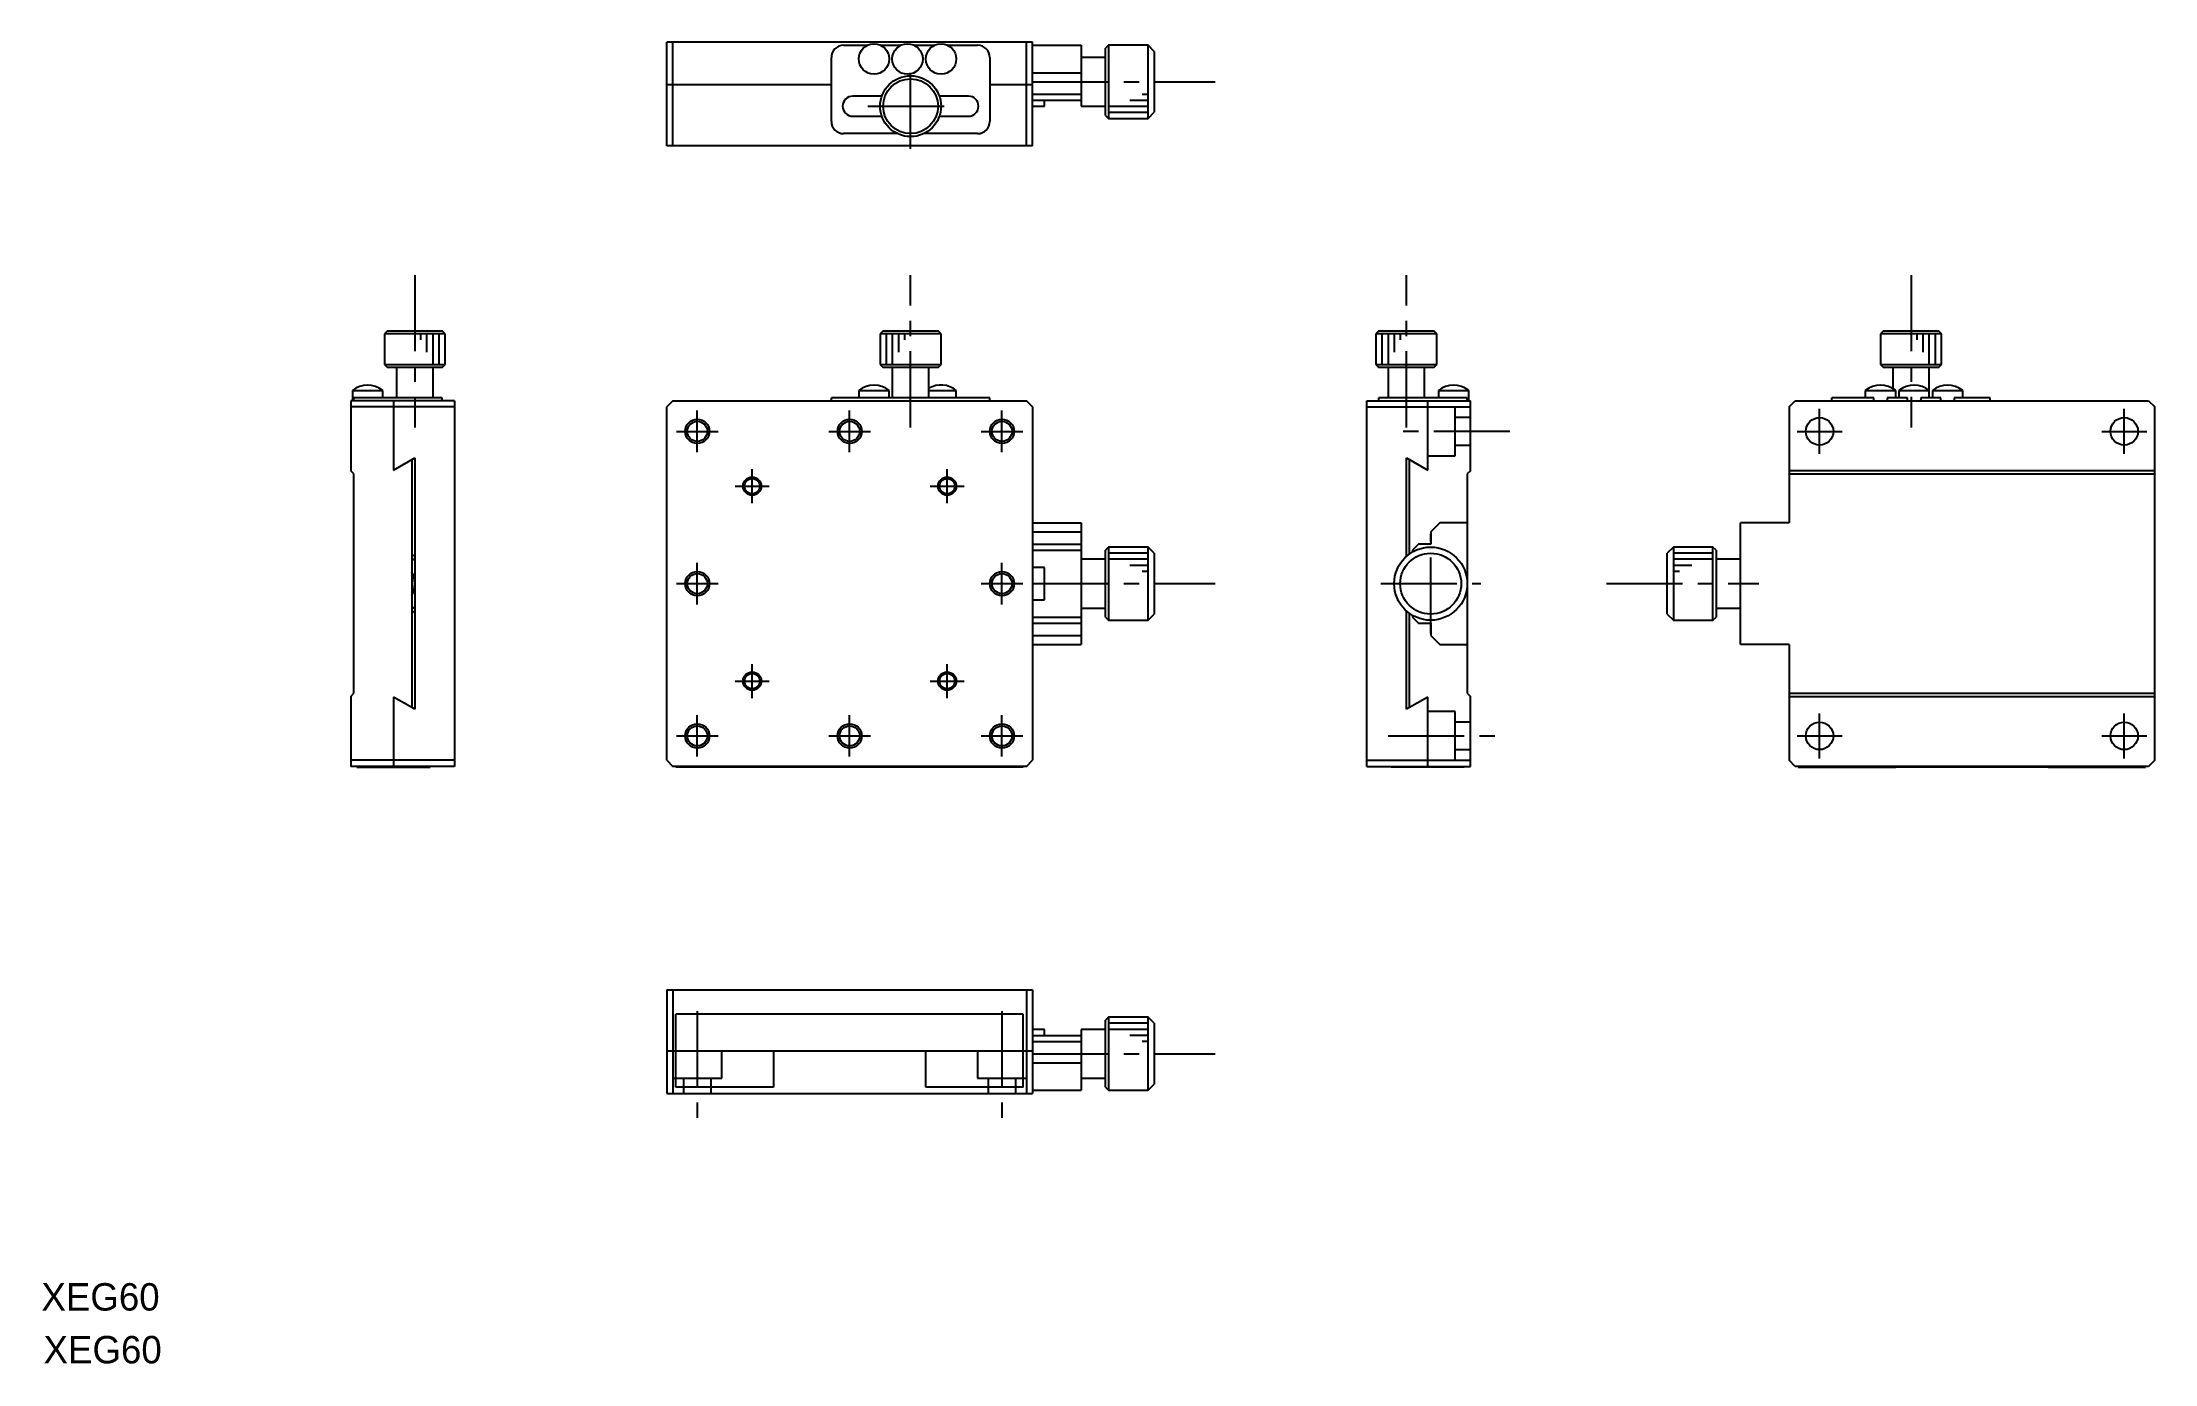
# Model space of a CAD drawing. Extents: x 52 to 399, y -23 to 194.
import ezdxf

# ---------------------------------------------------------------- set-up
doc = ezdxf.new("R2010")
doc.units = 0
doc.header["$LTSCALE"] = 10
doc.linetypes.add('CENTER', pattern=[2, 1.25, -0.25, 0.25, -0.25])
doc.linetypes.add('DASHED', pattern=[3.5, 2, -1.5])
doc.layers.get('0').update_dxf_attribs({"linetype": 'CONTINUOUS'})
doc.layers.add('CENTER', color=1, linetype='CENTER')
doc.styles.get("Standard").update_dxf_attribs({"font": 'FGP教科書体NT-M'})

msp = doc.modelspace()

# ---------------------------------------------------------------- linework, layer by layer
at = {"color": 7, "linetype": 'CONTINUOUS'}
for p, q in [((214.608019, 194.33521), (154.608018, 194.33521)), ((154.608018, 177.33521), (154.608018, 194.33521)), ((155.608018, 177.33521), (155.608018, 194.33521)), ((213.608021, 177.33521), (213.608019, 194.33521)), ((214.608019, 177.33521), (214.608019, 194.33521)), ((181.608019, 181.335209), (181.608019, 191.83521)), ((183.608019, 193.83521), (187.518294, 193.83521)), ((189.697744, 193.83521), (193.018294, 193.83521)), ((195.197744, 193.83521), (198.518294, 193.83521)), ((200.697744, 193.83521), (205.608017, 193.83521)), ((207.608017, 191.83521), (207.608017, 181.335209)), ((214.608019, 193.83521), (222.608019, 193.83521)), ((222.608019, 193.83521), (222.608019, 183.835211)), ((226.608019, 191.835211), (222.608019, 191.835211)), ((227.108019, 193.835211), (226.608019, 193.335211)), ((226.608019, 182.335211), (226.608019, 193.335211)), ((227.108019, 193.835211), (227.108019, 181.835211)), ((233.608019, 193.835211), (227.108019, 193.835211)), ((233.608019, 181.835211), (233.608019, 193.835211)), ((234.608019, 192.835211), (233.608019, 193.835211)), ((234.608019, 192.835211), (234.608019, 182.835211)), ((181.608019, 187.33521), (154.608018, 187.33521)), ((214.608019, 187.33521), (207.608017, 187.33521)), ((214.608019, 189.335212), (222.608019, 189.335212)), ((214.608019, 187.835211), (222.608019, 187.835211)), ((189.888114, 185.485209), (185.108018, 185.485209)), ((204.108018, 185.485209), (199.327924, 185.485209)), ((214.608019, 185.835212), (222.608019, 185.835212)), ((214.608019, 184.835212), (222.608019, 184.835212)), ((214.608019, 183.835211), (216.608019, 183.835211)), ((216.608019, 183.835211), (216.608019, 184.835212)), ((222.608019, 183.835211), (226.608019, 183.835211)), ((185.108018, 182.185209), (189.888115, 182.185209)), ((199.327923, 182.185209), (204.108018, 182.185209)), ((226.608019, 182.335211), (227.108019, 181.835211)), ((227.108019, 181.835211), (233.608019, 181.835211)), ((233.608019, 181.835211), (234.608019, 182.835211)), ((214.608019, 177.33521), (154.608019, 177.33521)), ((192.428568, 179.335209), (183.608019, 179.335209)), ((205.608017, 179.335209), (196.787466, 179.335209)), ((108.741222, 146.960093), (108.241222, 146.460093)), ((118.241222, 146.460093), (108.241222, 146.460093)), ((108.241222, 146.460093), (108.241222, 141.460093)), ((108.741222, 146.960093), (117.741222, 146.960093)), ((118.241222, 146.460093), (117.741222, 146.960093)), ((118.241222, 141.460093), (118.241222, 146.460093)), ((190.108019, 146.960093), (189.608019, 146.460093)), ((199.608019, 146.460093), (189.608019, 146.460093)), ((189.608019, 146.460093), (189.608019, 141.460093)), ((190.108019, 146.960093), (199.108019, 146.960093)), ((199.608019, 146.460093), (199.108019, 146.960093)), ((199.608019, 141.460093), (199.608019, 146.460093)), ((271.474815, 146.960093), (270.974815, 146.460093)), ((280.974815, 146.460093), (270.974815, 146.460093)), ((270.974815, 146.460093), (270.974815, 141.460093)), ((271.474815, 146.960093), (280.474815, 146.960093)), ((280.974815, 146.460093), (280.474815, 146.960093)), ((280.974815, 141.460093), (280.974815, 146.460093)), ((354.299941, 146.960093), (353.799941, 146.460093)), ((353.799941, 146.460093), (353.799941, 141.460093)), ((363.799941, 146.460093), (353.799941, 146.460093)), ((354.299941, 146.960093), (363.299941, 146.960093)), ((363.799941, 146.460093), (363.299941, 146.960093)), ((363.799941, 141.460093), (363.799941, 146.460093)), ((108.241222, 141.460093), (118.241222, 141.460093)), ((108.241222, 141.460093), (108.741222, 140.960093)), ((117.741222, 140.960093), (108.741222, 140.960093)), ((110.241222, 140.960093), (110.241222, 135.960093)), ((116.241222, 135.960093), (116.241222, 140.960093)), ((117.741222, 140.960093), (118.241222, 141.460093)), ((189.608019, 141.460093), (199.608019, 141.460093)), ((189.608019, 141.460093), (190.108019, 140.960093)), ((199.108019, 140.960093), (190.108019, 140.960093)), ((191.608019, 140.960093), (191.608019, 135.960093)), ((197.608019, 135.960093), (197.608019, 140.960093)), ((199.108019, 140.960093), (199.608019, 141.460093)), ((270.974815, 141.460093), (280.974815, 141.460093)), ((270.974815, 141.460093), (271.474815, 140.960093)), ((280.474815, 140.960093), (271.474815, 140.960093)), ((272.974815, 140.960093), (272.974815, 135.960093)), ((278.974815, 135.960093), (278.974815, 140.960093)), ((280.474815, 140.960093), (280.974815, 141.460093)), ((353.799941, 141.460093), (354.299941, 140.960093)), ((353.799941, 141.460093), (363.799941, 141.460093)), ((363.299941, 140.960093), (354.299941, 140.960093)), ((355.799941, 140.960093), (355.799941, 137.524196)), ((361.799941, 135.960094), (361.799941, 140.960093)), ((363.299941, 140.960093), (363.799941, 141.460093)), ((102.741222, 135.460094), (102.741222, 123.960093)), ((119.741222, 135.460094), (102.741222, 135.460094)), ((102.991222, 137.182593), (102.991222, 135.460094)), ((102.991222, 137.182593), (107.991222, 137.182593)), ((103.241222, 135.460094), (103.241222, 135.960094)), ((117.741223, 135.960094), (103.241222, 135.960094)), ((107.991222, 135.960094), (107.991222, 137.182593)), ((109.741222, 135.460094), (109.741222, 124.069367)), ((117.741223, 135.460094), (117.741223, 135.960094)), ((119.741222, 135.460093), (119.741222, 75.460093)), ((155.608019, 135.460093), (154.608019, 134.460093)), ((155.608019, 135.460093), (213.608019, 135.460093)), ((181.608019, 135.460094), (181.608019, 135.960094)), ((207.608017, 135.960094), (181.608019, 135.960094)), ((186.108019, 137.182593), (191.108019, 137.182593)), ((186.108019, 137.182593), (186.108019, 135.960094)), ((191.108019, 135.960094), (191.108019, 137.182593)), ((197.608019, 137.182593), (202.108019, 137.182593)), ((202.108019, 135.960094), (202.108019, 137.182593)), ((207.608017, 135.460094), (207.608017, 135.960094)), ((214.608019, 134.460093), (213.608019, 135.460093)), ((269.474815, 135.460094), (286.474815, 135.460094)), ((269.474815, 75.460093), (269.474815, 135.460093)), ((271.474814, 135.460094), (271.474814, 135.960094)), ((285.974815, 135.960094), (271.474814, 135.960094)), ((279.474815, 124.069367), (279.474815, 135.460094)), ((281.224815, 137.182593), (286.224815, 137.182593)), ((281.224815, 137.182593), (281.224815, 135.960094)), ((285.974815, 135.460094), (285.974815, 135.960094)), ((286.224815, 135.460094), (286.224815, 137.182593)), ((286.474815, 123.960093), (286.474815, 135.460094)), ((338.799941, 134.460094), (339.799941, 135.460094)), ((339.799941, 135.460094), (397.799942, 135.460094)), ((345.799943, 135.460094), (345.799943, 135.960094)), ((352.710216, 135.960094), (345.799943, 135.960094)), ((351.299941, 137.182593), (356.299941, 137.182593)), ((351.299941, 137.182593), (351.299941, 135.960094)), ((352.710216, 135.460094), (352.710216, 135.960094)), ((354.889666, 135.960094), (354.889666, 135.460094)), ((358.210216, 135.960094), (354.889666, 135.960094)), ((356.299941, 135.960094), (356.299941, 137.182593)), ((356.799941, 137.182593), (361.799941, 137.182593)), ((356.799941, 137.182593), (356.799941, 135.960094)), ((358.210216, 135.460094), (358.210216, 135.960094)), ((360.389666, 135.960094), (360.389666, 135.460094)), ((363.710216, 135.960094), (360.389666, 135.960094)), ((362.299941, 137.182593), (367.299941, 137.182593)), ((362.299941, 137.182593), (362.299941, 135.960094)), ((363.710216, 135.460094), (363.710216, 135.960094)), ((365.889666, 135.960094), (365.889666, 135.460094)), ((371.799941, 135.960094), (365.889666, 135.960094)), ((367.299941, 135.960094), (367.299941, 137.182593)), ((371.799941, 135.460094), (371.799941, 135.960094)), ((397.799942, 135.460094), (398.799942, 134.460094)), ((119.741222, 134.460094), (102.741222, 134.460094)), ((154.608019, 76.460093), (154.608019, 134.460093)), ((214.608019, 134.460093), (214.608019, 76.460093)), ((269.474815, 134.460094), (286.474815, 134.460094)), ((338.799941, 134.460094), (338.799941, 115.460093)), ((398.799942, 76.460093), (398.799942, 134.460094)), ((109.740907, 124.069912), (113.240908, 126.090638)), ((112.741222, 125.802144), (112.741222, 85.118043)), ((113.241222, 126.090093), (113.241222, 84.829367)), ((275.974815, 109.932229), (275.974815, 126.090093)), ((275.975129, 126.090638), (279.47513, 124.069912)), ((276.474815, 110.333491), (276.474815, 125.802144)), ((103.241222, 123.460093), (102.741222, 123.960093)), ((103.241222, 87.460093), (103.241222, 123.460093)), ((286.474815, 123.960093), (285.974815, 123.460093)), ((285.974815, 123.460093), (285.974815, 87.460093)), ((398.799942, 123.960093), (338.799941, 123.960093)), ((338.799941, 123.460093), (398.799942, 123.460093)), ((214.608019, 115.460093), (222.608019, 115.460093)), ((222.608019, 115.460093), (222.608019, 95.460095)), ((281.474817, 115.460093), (279.974816, 113.960092)), ((285.974815, 115.460093), (281.474817, 115.460093)), ((330.799941, 95.460095), (330.799941, 115.460093)), ((338.799941, 115.460093), (330.799941, 115.460093)), ((214.608019, 113.960092), (222.608019, 113.960092)), ((214.608019, 111.960093), (222.608019, 111.960093)), ((214.608019, 110.960093), (222.608019, 110.960093)), ((227.108019, 111.460094), (226.608019, 110.960094)), ((226.608019, 99.960094), (226.608019, 110.960094)), ((227.108019, 111.460094), (227.108019, 99.460094)), ((233.608019, 111.460094), (227.108019, 111.460094)), ((233.608019, 99.460094), (233.608019, 111.460094)), ((234.608019, 110.460094), (233.608019, 111.460094)), ((277.974817, 111.960093), (276.974817, 110.960093)), ((276.974817, 110.960093), (276.974817, 110.656247)), ((279.974816, 111.960093), (277.974817, 111.960093)), ((279.974816, 113.960092), (279.974816, 111.960093)), ((319.799941, 111.460094), (318.799941, 110.460094)), ((326.299941, 111.460094), (319.799941, 111.460094)), ((319.799941, 111.460094), (319.799941, 99.460094)), ((326.799941, 110.960094), (326.299941, 111.460094)), ((326.299941, 99.460094), (326.299941, 111.460094)), ((326.799941, 110.960094), (326.799941, 99.960094)), ((216.608019, 108.105847), (214.608019, 108.105847)), ((216.608019, 102.814342), (216.608019, 108.105847)), ((226.608019, 109.460094), (222.608019, 109.460094)), ((234.608019, 110.460094), (234.608019, 100.460094)), ((318.799941, 100.460094), (318.799941, 110.460094)), ((330.799941, 109.460094), (326.799941, 109.460094)), ((214.608019, 102.814342), (216.608019, 102.814342)), ((222.608019, 101.460094), (226.608019, 101.460094)), ((275.974815, 84.829367), (275.974815, 100.987959)), ((276.474815, 85.118043), (276.474815, 100.586698)), ((326.799941, 101.460094), (330.799941, 101.460094)), ((214.608019, 99.960095), (222.608019, 99.960095)), ((214.608019, 98.960095), (222.608019, 98.960095)), ((226.608019, 99.960094), (227.108019, 99.460094)), ((227.108019, 99.460094), (233.608019, 99.460094)), ((233.608019, 99.460094), (234.608019, 100.460094)), ((276.974817, 100.263941), (276.974817, 99.960095)), ((276.974817, 99.960095), (277.974817, 98.960095)), ((277.974817, 98.960095), (279.974816, 98.960095)), ((279.974816, 98.960095), (279.974816, 96.960095)), ((318.799941, 100.460094), (319.799941, 99.460094)), ((319.799941, 99.460094), (326.299941, 99.460094)), ((326.299941, 99.460094), (326.799941, 99.960094)), ((214.608019, 96.960095), (222.608019, 96.960095)), ((214.608019, 95.460095), (222.608019, 95.460095)), ((279.974816, 96.960095), (281.474817, 95.460095)), ((281.474817, 95.460095), (285.974815, 95.460095)), ((338.799941, 95.460095), (330.799941, 95.460095)), ((338.799941, 95.460095), (338.799941, 76.460093)), ((102.741222, 86.960093), (103.241222, 87.460093)), ((102.741222, 86.960093), (102.741222, 75.460093)), ((109.741222, 86.850094), (109.741222, 75.310093)), ((113.241222, 84.829368), (109.741222, 86.850094)), ((279.474815, 86.850094), (275.974815, 84.829368)), ((279.474815, 75.310093), (279.474815, 86.850094)), ((285.974815, 87.460093), (286.474815, 86.960093)), ((286.474815, 75.460093), (286.474815, 86.960093)), ((338.799941, 87.460093), (398.799942, 87.460093)), ((338.799941, 86.960093), (398.799942, 86.960093)), ((119.741222, 76.460093), (102.741222, 76.460093)), ((154.608019, 76.460093), (155.608019, 75.460093)), ((213.608019, 75.460093), (214.608019, 76.460093)), ((269.474815, 76.460093), (286.474815, 76.460093)), ((339.799941, 75.460093), (338.799941, 76.460093)), ((398.799942, 76.460093), (397.799942, 75.460093)), ((119.741222, 75.460095), (102.741222, 75.460093)), ((103.741222, 75.460093), (103.741222, 75.310093)), ((103.741222, 75.310093), (115.741222, 75.310093)), ((115.741222, 75.310093), (115.741222, 75.460093)), ((213.608019, 75.460093), (155.608019, 75.460093)), ((156.108019, 75.310093), (156.108019, 75.460093)), ((213.108019, 75.310093), (156.108019, 75.310093)), ((213.108019, 75.460093), (213.108019, 75.310093)), ((269.474815, 75.460095), (286.474815, 75.460093)), ((273.474815, 75.460093), (273.474815, 75.310093)), ((285.474815, 75.310093), (273.474815, 75.310093)), ((285.474815, 75.460093), (285.474815, 75.310093)), ((397.799942, 75.460093), (339.799941, 75.460093)), ((340.299941, 75.460093), (340.299941, 75.310093)), ((340.299941, 75.310093), (356.299941, 75.310093)), ((356.299941, 75.460093), (356.299941, 75.310093)), ((381.289941, 75.310093), (356.309941, 75.310093)), ((381.299941, 75.460093), (381.299941, 75.310093)), ((381.299941, 75.310093), (397.299941, 75.310093)), ((397.299941, 75.460093), (397.299941, 75.310093)), ((154.608018, 38.784967), (154.608018, 21.784967)), ((154.608019, 38.784967), (214.608019, 38.784967)), ((155.608018, 38.784967), (155.608018, 21.784967)), ((213.608021, 38.784967), (213.608019, 21.784967)), ((214.608019, 38.784967), (214.608019, 21.784967)), ((213.108019, 34.784967), (156.108019, 34.784967)), ((156.108019, 22.784967), (156.108019, 34.784967)), ((213.108019, 22.784967), (213.108019, 34.784967)), ((216.608019, 32.284966), (214.608019, 32.284966)), ((214.608019, 31.284965), (222.608019, 31.284965)), ((216.608019, 31.284965), (216.608019, 32.284966)), ((226.608019, 32.284966), (222.608019, 32.284966)), ((222.608019, 32.284966), (222.608019, 22.284967)), ((227.108019, 34.284966), (226.608019, 33.784966)), ((226.608019, 22.784966), (226.608019, 33.784966)), ((227.108019, 34.284966), (227.108019, 22.284966)), ((233.608019, 34.284966), (227.108019, 34.284966)), ((233.608019, 22.284966), (233.608019, 34.284966)), ((234.608019, 33.284966), (233.608019, 34.284966)), ((234.608019, 33.284966), (234.608019, 23.284966)), ((154.608018, 28.784967), (156.098019, 28.784967)), ((156.108019, 28.784967), (213.108019, 28.784967)), ((172.108019, 28.784967), (172.108019, 22.784967)), ((197.108019, 22.784967), (197.108019, 28.784967)), ((213.118019, 28.784967), (214.608019, 28.784967)), ((214.608019, 30.284965), (222.608019, 30.284965)), ((214.608019, 28.284966), (222.608019, 28.284966)), ((214.608019, 26.784965), (222.608019, 26.784965)), ((222.608019, 24.284966), (226.608019, 24.284966)), ((154.608018, 21.784967), (214.608019, 21.784967)), ((172.108019, 22.784967), (156.108019, 22.784967)), ((213.108019, 22.784967), (197.108019, 22.784967)), ((214.608019, 22.284967), (222.608019, 22.284967)), ((226.608019, 22.784966), (227.108019, 22.284966)), ((227.108019, 22.284966), (233.608019, 22.284966)), ((233.608019, 22.284966), (234.608019, 23.284966))]:
    msp.add_line(p, q, dxfattribs=at)
at = {"color": 3, "linetype": 'CONTINUOUS'}
for p, q in [((227.108019, 183.835211), (233.608019, 183.835211)), ((230.608019, 184.835211), (233.608019, 184.835211)), ((232.608019, 185.835211), (233.608019, 185.835211)), ((227.108019, 182.835211), (233.608019, 182.835211)), ((114.241222, 145.460093), (114.241222, 146.460093)), ((115.241222, 143.460093), (115.241222, 146.460093)), ((116.241222, 141.460093), (116.241222, 146.460093)), ((117.241222, 141.460093), (117.241222, 146.460093)), ((190.608019, 146.460093), (190.608019, 141.460093)), ((191.608019, 146.460093), (191.608019, 141.460093)), ((192.608019, 146.460093), (192.608019, 143.460093)), ((193.608019, 146.460093), (193.608019, 145.460093)), ((271.974815, 146.460093), (271.974815, 141.460093)), ((272.974815, 146.460093), (272.974815, 141.460093)), ((273.974815, 146.460093), (273.974815, 143.460093)), ((274.974815, 146.460093), (274.974815, 145.460093)), ((359.799941, 145.460093), (359.799941, 146.460093)), ((360.799941, 143.460093), (360.799941, 146.460093)), ((361.799941, 141.460093), (361.799941, 146.460093)), ((362.799941, 141.460093), (362.799941, 146.460093)), ((233.608019, 110.460094), (227.108019, 110.460094)), ((233.608019, 109.460094), (227.108019, 109.460094)), ((233.608019, 108.460094), (230.608019, 108.460094)), ((326.299941, 110.460094), (319.799941, 110.460094)), ((326.299941, 109.460094), (319.799941, 109.460094)), ((322.799941, 108.460094), (319.799941, 108.460094)), ((233.608019, 107.460094), (232.608019, 107.460094)), ((320.799941, 107.460094), (319.799941, 107.460094)), ((233.608019, 33.284966), (227.108019, 33.284966)), ((233.608019, 32.284966), (227.108019, 32.284966)), ((233.608019, 31.284966), (230.608019, 31.284966)), ((233.608019, 30.284966), (232.608019, 30.284966))]:
    msp.add_line(p, q, dxfattribs=at)
at = {"color": 3, "linetype": 'DASHED'}
for p, q in [((283.974817, 130.460094), (283.974817, 134.460094)), ((286.474815, 132.710094), (283.974817, 132.710094)), ((283.974817, 126.460094), (283.974817, 130.460094)), ((279.474817, 126.460094), (283.974817, 126.460094)), ((283.974817, 128.210094), (286.474815, 128.210094)), ((283.974817, 84.460094), (279.474817, 84.460094)), ((283.974817, 80.460094), (283.974817, 84.460094)), ((286.474815, 82.710094), (283.974817, 82.710094)), ((283.974817, 76.460094), (283.974817, 80.460094)), ((283.974817, 78.210094), (286.474815, 78.210094)), ((163.608018, 24.284965), (163.608018, 28.784965)), ((205.608018, 28.784965), (205.608018, 24.284965)), ((155.608018, 24.284965), (163.608018, 24.284965)), ((157.358018, 24.284965), (157.358018, 21.784967)), ((161.858018, 21.784967), (161.858018, 24.284965)), ((205.608018, 24.284965), (213.608018, 24.284965)), ((207.358018, 24.284965), (207.358018, 21.784967)), ((211.858018, 21.784967), (211.858018, 24.284965))]:
    msp.add_line(p, q, dxfattribs=at)
at = {"color": 7, "linetype": 'CONTINUOUS'}
for centre, radius in [((188.608019, 191.58521), 2.5), ((194.108019, 191.58521), 2.5), ((199.608019, 191.58521), 2.5), ((194.608019, 183.83521), 5), ((194.608019, 183.83521), 4.5), ((159.608019, 130.460093), 1.65), ((184.608019, 130.460093), 1.65), ((209.608019, 130.460093), 1.65), ((343.799942, 130.460094), 2.25), ((393.799942, 130.460094), 2.25), ((168.608019, 121.460093), 1.25), ((200.608019, 121.460093), 1.25), ((279.974816, 105.460094), 6), ((279.974816, 105.460094), 5), ((159.608019, 105.460093), 1.65), ((209.608019, 105.460093), 1.65), ((168.608019, 89.460093), 1.25), ((200.608019, 89.460093), 1.25), ((159.608019, 80.460093), 1.65), ((184.608019, 80.460093), 1.65), ((209.608019, 80.460093), 1.65), ((343.799942, 80.460094), 2.25), ((393.799942, 80.460094), 2.25)]:
    msp.add_circle(centre, radius, dxfattribs=at)
at = {"color": 3, "linetype": 'CONTINUOUS'}
for centre, radius in [((159.608019, 130.460093), 2), ((184.608019, 130.460093), 2), ((209.608019, 130.460093), 2), ((168.608019, 121.460093), 1.5), ((200.608019, 121.460093), 1.5), ((159.608019, 105.460093), 2), ((209.608019, 105.460093), 2), ((168.608019, 89.460093), 1.5), ((200.608019, 89.460093), 1.5), ((159.608019, 80.460093), 2), ((184.608019, 80.460093), 2), ((209.608019, 80.460093), 2)]:
    msp.add_circle(centre, radius, dxfattribs=at)
at = {"color": 7, "linetype": 'CONTINUOUS'}
for centre, radius, start, end in [((183.608019, 191.83521), 2, 90, 180), ((205.608017, 191.83521), 2, 0, 90), ((185.108018, 183.835209), 1.65, 90, 270), ((204.108018, 183.835209), 1.65, 270, 90), ((183.608019, 181.335209), 2, 180, 270), ((205.608017, 181.335209), 2, 270, 0), ((105.491222, 134.060094), 4, 51.317813, 128.682187), ((188.608019, 134.060094), 4, 51.317813, 128.682187), ((199.608019, 134.060094), 4, 51.317813, 120), ((283.724815, 134.060094), 4, 51.317813, 128.682187), ((353.799941, 134.060094), 4, 51.317813, 128.682187), ((359.299941, 134.060094), 4, 51.317813, 128.682187), ((364.799941, 134.060094), 4, 51.317813, 128.682187), ((109.241221, 105.460094), 6, 48.189672, 54.314654), ((109.241221, 105.460094), 5.5, 43.341743, 50.47879), ((109.241221, 105.460094), 4, 331.045005, 28.954995), ((109.241221, 105.460094), 5.5, 309.52121, 316.658257), ((109.241221, 105.460094), 6, 305.685346, 311.810328)]:
    msp.add_arc(centre, radius, start, end, dxfattribs=at)
at = {"layer": 'CENTER', "color": 1, "linetype": 'CENTER'}
for p, q in [((194.608019, 176.83521), (194.608019, 190.83521)), ((214.608019, 187.835211), (244.608019, 187.835211)), ((187.608019, 183.83521), (201.608019, 183.83521)), ((113.241222, 156.110093), (113.241222, 131.110093)), ((194.608019, 131.110093), (194.608019, 156.110093)), ((275.974815, 131.110093), (275.974815, 156.110093)), ((358.799941, 156.110093), (358.799941, 131.110093)), ((159.608019, 127.060093), (159.608019, 133.860093)), ((184.608019, 127.060093), (184.608019, 133.860093)), ((209.608019, 127.060093), (209.608019, 133.860093)), ((343.799942, 126.760094), (343.799942, 134.160094)), ((393.799942, 126.760094), (393.799942, 134.160094)), ((156.208019, 130.460093), (163.008019, 130.460093)), ((181.208019, 130.460093), (188.008019, 130.460093)), ((206.208019, 130.460093), (213.008019, 130.460093)), ((292.974815, 130.460094), (272.974815, 130.460094)), ((340.099942, 130.460094), (347.499942, 130.460094)), ((390.099942, 130.460094), (397.499942, 130.460094)), ((165.808019, 121.460093), (171.408019, 121.460093)), ((168.608019, 118.660093), (168.608019, 124.260093)), ((197.808019, 121.460093), (203.408019, 121.460093)), ((200.608019, 118.660093), (200.608019, 124.260093)), ((279.974816, 97.260094), (279.974816, 113.660094)), ((159.608019, 102.060093), (159.608019, 108.860093)), ((209.608019, 102.060093), (209.608019, 108.860093)), ((156.208019, 105.460093), (163.008019, 105.460093)), ((206.208019, 105.460093), (213.008019, 105.460093)), ((214.608019, 105.460094), (244.608019, 105.460094)), ((271.774816, 105.460094), (288.174816, 105.460094)), ((308.799942, 105.460094), (333.799942, 105.460094)), ((168.608019, 86.660093), (168.608019, 92.260093)), ((200.608019, 86.660093), (200.608019, 92.260093)), ((165.808019, 89.460093), (171.408019, 89.460093)), ((197.808019, 89.460093), (203.408019, 89.460093)), ((159.608019, 77.060093), (159.608019, 83.860093)), ((184.608019, 77.060093), (184.608019, 83.860093)), ((209.608019, 77.060093), (209.608019, 83.860093)), ((343.799942, 76.760094), (343.799942, 84.160094)), ((393.799942, 76.760094), (393.799942, 84.160094)), ((156.208019, 80.460093), (163.008019, 80.460093)), ((181.208019, 80.460093), (188.008019, 80.460093)), ((206.208019, 80.460093), (213.008019, 80.460093)), ((272.974815, 80.460094), (292.974815, 80.460094)), ((340.099942, 80.460094), (347.499942, 80.460094)), ((390.099942, 80.460094), (397.499942, 80.460094)), ((159.608018, 35.284967), (159.608018, 15.284967)), ((209.608018, 35.284967), (209.608018, 15.284967)), ((214.608019, 28.284966), (244.608019, 28.284966))]:
    msp.add_line(p, q, dxfattribs=at)

# ---------------------------------------------------------------- texts
at = {"color": 7}
for p in [(51.962605, -13.869438), (52.308262, -22.536218)]:
    msp.add_text('XEG60', height=4.5, dxfattribs=at).set_placement(p)

doc.saveas('drawing.dxf')
